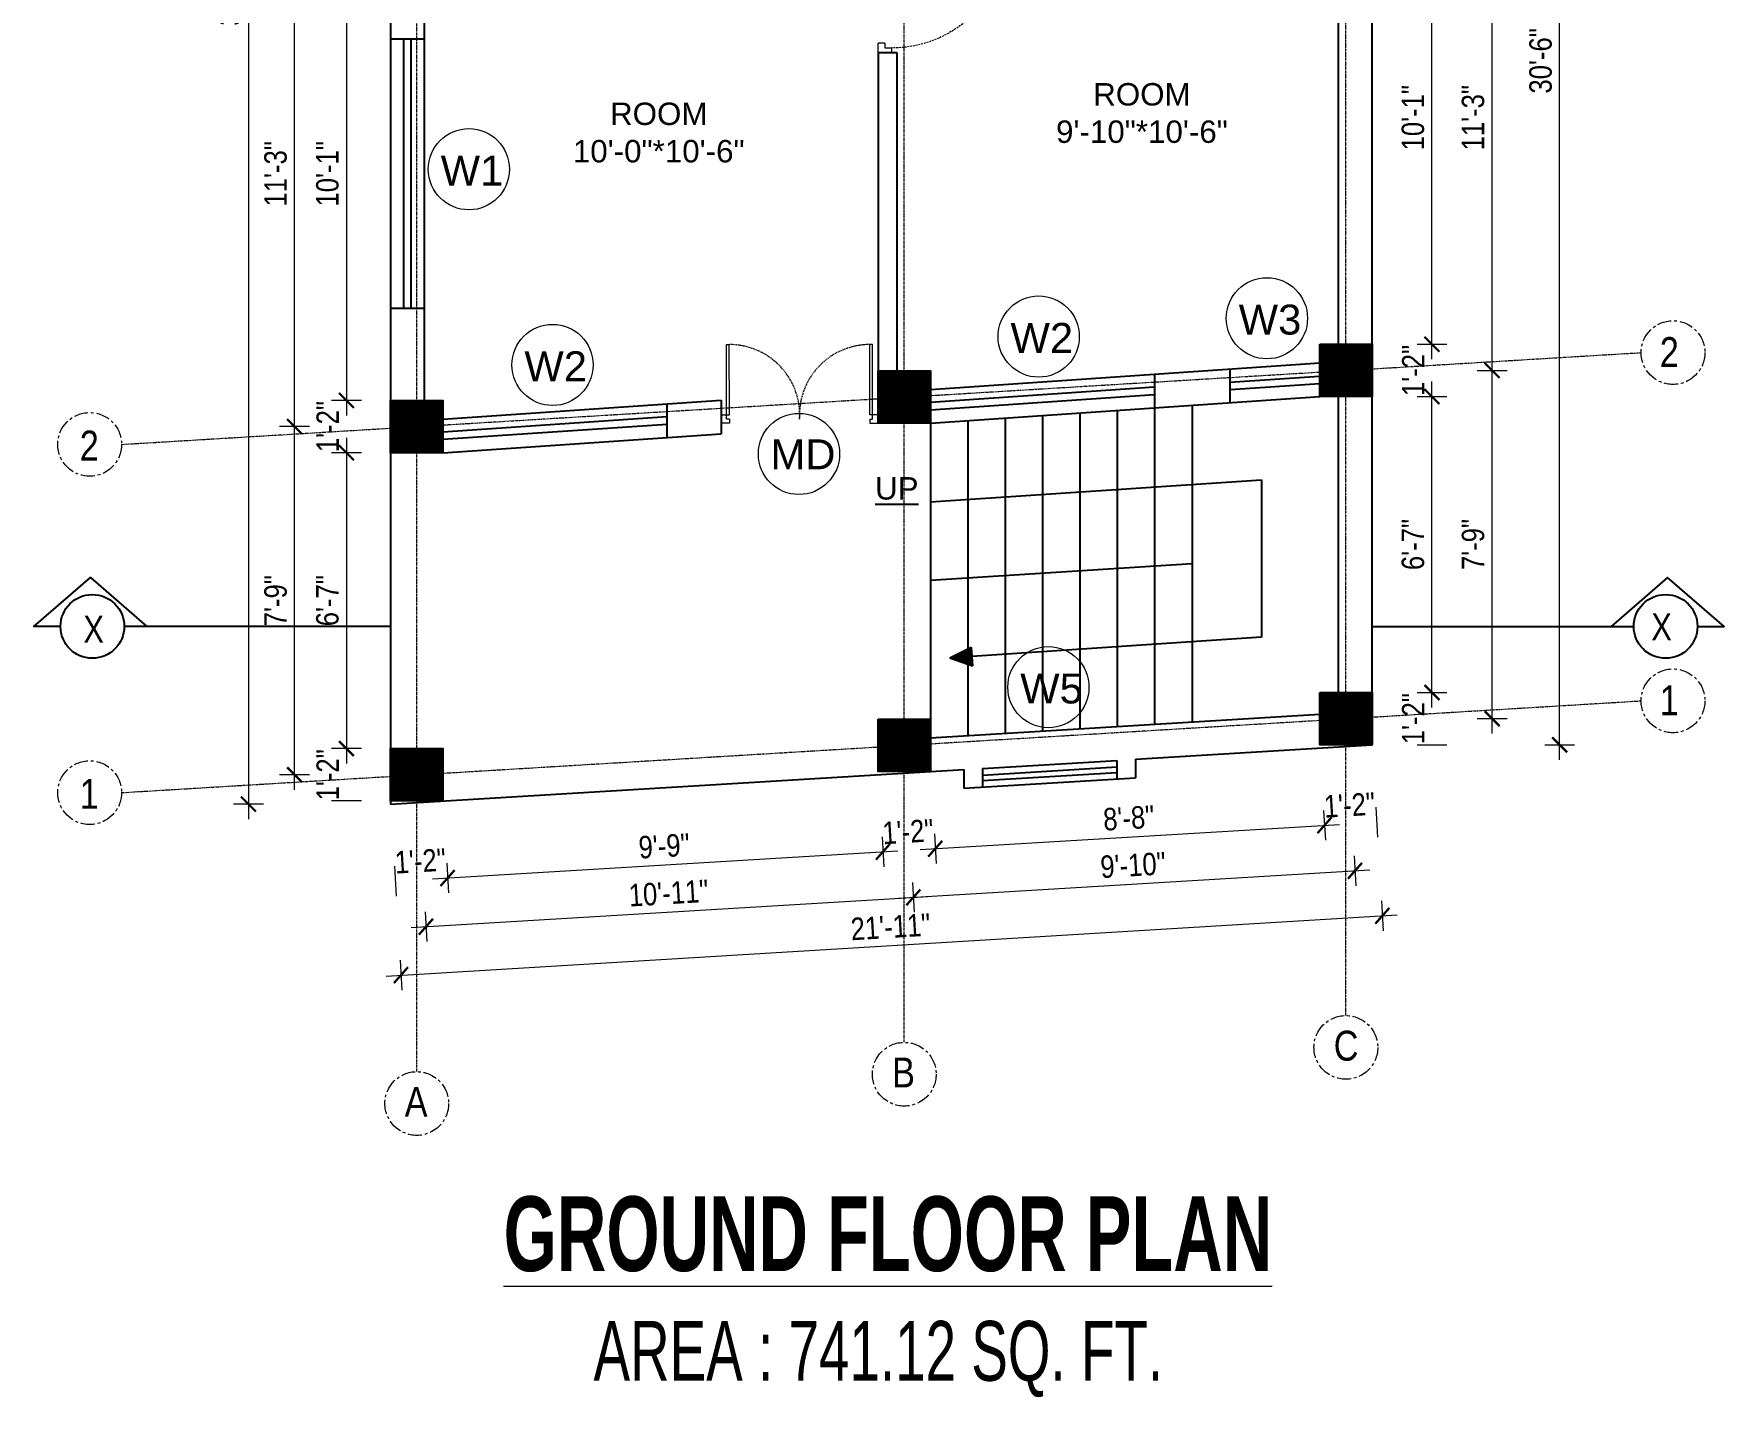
# Model space of a CAD drawing. Header units: inches. Extents: x -5058079 to -5054904, y -3262045 to -3259800.
# Drawn here: x -5057168.5 to -5056716.2, y -3260593 to -3260228.2 of the extents above; entities that cross this region are included whole.
import ezdxf

# ---------------------------------------------------------------- set-up
doc = ezdxf.new("R2010")
doc.units = ezdxf.units.IN
doc.header["$LTSCALE"] = 2
doc.header["$MEASUREMENT"] = 0
doc.header["$PDMODE"] = 34
doc.linetypes.add('CENTER', pattern=[2, 1.25, -0.25, 0.25, -0.25])
doc.linetypes.add('HIDDEN', pattern=[0.375, 0.25, -0.125])
doc.layers.get('0').update_dxf_attribs({"linetype": 'CONTINUOUS'})
doc.layers.get('DEFPOINTS').update_dxf_attribs({"color": 141, "linetype": 'CONTINUOUS'})
doc.layers.add('A-Hatch', color=7, linetype='CONTINUOUS')
for name, color, linetype, lineweight in [('Annotate-Lite.w', 177, 'CONTINUOUS', 9), ('Annotations-Bold.w', 177, 'CONTINUOUS', 13), ('DIM 1-100', 4, 'CONTINUOUS', 13), ('Door-Window.w', 4, 'CONTINUOUS', 15), ('TEXT', 181, 'CONTINUOUS', 25), ('Text-100.w', 254, 'CONTINUOUS', 9)]:
    doc.layers.add(name, color=color, linetype=linetype, lineweight=lineweight)
doc.styles.add('ARAIL', font='ARIALN.TTF')
doc.styles.add('Arial', font='arial.ttf', dxfattribs={"width": 0.8, "height": 12})
doc.styles.add('arial.', font='arial.ttf')
doc.styles.add('gaurav', font='arial.ttf')
doc.styles.get("Standard").update_dxf_attribs({"font": 'ARIALN.TTF'})
doc.dimstyles.new('1 by 96', dxfattribs={"dimtxt": 6, "dimasz": 4, "dimexe": 4, "dimexo": 4, "dimgap": 2, "dimtad": 1, "dimdec": 0, "dimzin": 0, "dimdsep": 46, "dimlunit": 4, "dimtxsty": 'Standard', "dimblk": 'ARCHTICK', "dimcen": 0, "dimdle": 4, "dimadec": 0, "dimazin": 0, "dimtfac": 1, "dimtdec": 0, "dimtix": 1, "dimtofl": 0, "dimtmove": 1, "dimatfit": 3, "dimldrblk": 'ARCHTICK', "dimfxl": 4, "dimfxlon": 1, "dimtolj": 1, "dimtzin": 0, "dimlwd": -1, "dimlwe": -1, "dimarcsym": 0})

# ---------------------------------------------------------------- blocks, each defined once
blk = doc.blocks.new('FDFDRE')
at = {"ltscale": 3}
for p, q in [((165701.11, -58637.82), (165701.1, -58641.5)), ((165704.78, -58637.83), (165701.11, -58637.82)), ((165704.78, -58639.66), (165703.55, -58639.66)), ((165703.55, -58639.66), (165703.55, -58641.5)), ((165704.78, -58639.66), (165704.78, -58637.83)), ((165766.98, -58637.83), (165770.65, -58637.82)), ((165766.98, -58639.66), (165766.98, -58637.83)), ((165766.98, -58639.66), (165768.2, -58639.66)), ((165768.2, -58639.66), (165768.2, -58641.5)), ((165770.65, -58637.82), (165770.65, -58641.5)), ((165701.1, -58641.5), (165703.55, -58641.5)), ((165703.55, -58641.5), (165703.53, -58672.63)), ((165703.55, -58641.5), (165704.78, -58641.5)), ((165704.78, -58641.5), (165704.76, -58672.65)), ((165766.98, -58641.5), (165767, -58672.65)), ((165768.2, -58641.5), (165766.98, -58641.5)), ((165770.65, -58641.5), (165768.2, -58641.5)), ((165768.2, -58641.5), (165768.22, -58672.63)), ((165703.53, -58672.63), (165704.76, -58672.65)), ((165768.22, -58672.63), (165767, -58672.65))]:
    blk.add_line(p, q, dxfattribs=at)
at = {"layer": 'Door-Window.w', "color": 9, "linetype": 'HIDDEN', "lineweight": 18}
for centre, start, end in [((165704.78, -58641.5), 269.96183, 3.38353), ((165766.98, -58641.5), 176.61647, 270.03817)]:
    blk.add_arc(centre, 31.16, start, end, dxfattribs=at)
blk = doc.blocks.new('3-0')
at = {"ltscale": 3}
for p, q in [((11063.05, 10097.68), (11065.97, 10099.9)), ((11063.05, 10097.68), (11064.53, 10095.73)), ((11065.25, 10097.81), (11066.71, 10098.92)), ((11065.99, 10096.84), (11065.25, 10097.81)), ((11065.97, 10099.9), (11066.71, 10098.92)), ((11065.99, 10096.84), (11064.53, 10095.73)), ((11085.5, 10074.13), (11110.32, 10092.96)), ((11111.05, 10091.97), (11110.32, 10092.96)), ((11086.24, 10073.15), (11111.05, 10091.97)), ((11084.04, 10073.02), (11082.57, 10071.91)), ((11082.57, 10071.91), (11084.79, 10068.98)), ((11084.04, 10073.02), (11084.78, 10072.04)), ((11084.78, 10072.04), (11086.24, 10073.15)), ((11084.79, 10068.98), (11087.72, 10071.2)), ((11086.24, 10073.15), (11085.5, 10074.13)), ((11087.72, 10071.2), (11086.24, 10073.15))]:
    blk.add_line(p, q, dxfattribs=at)
at = {"layer": 'Door-Window.w', "color": 9, "linetype": 'HIDDEN', "lineweight": 18}
blk.add_arc((11085.5, 10074.13), 31.16, 37.1906, 127.1465, dxfattribs=at)
blk = doc.blocks.new('_ArchTick')
at = {"color": 0, "linetype": 'ByBlock', "const_width": 0.15}
blk.add_lwpolyline([(-0.5, -0.5), (0.5, 0.5)], dxfattribs=at)
blk = doc.blocks.new('*D2307')
at = {"layer": 'DEFPOINTS', "color": 0, "ltscale": 0.5, "transparency": 16777216}
for p in [(-5057073.01, -3260205.04), (-5057084.84, -3260326.29), (-5057073.01, -3260326.29)]:
    blk.add_point(p, dxfattribs=at)
at = {"layer": 'DIM 1-100', "color": 0, "ltscale": 0.5, "transparency": 16777216}
for p, q in [((-5057084.84, -3260201.04), (-5057084.84, -3260330.29)), ((-5057080.84, -3260205.04), (-5057088.84, -3260205.04)), ((-5057080.84, -3260326.29), (-5057088.84, -3260326.29))]:
    blk.add_line(p, q, dxfattribs=at)
at = {"layer": 'DIM 1-100', "color": 0, "ltscale": 0.5, "transparency": 16777216, "xscale": 4, "yscale": 4, "zscale": 4}
for p, rotation in [((-5057084.84, -3260205.04), 90), ((-5057084.84, -3260326.29), 270)]:
    blk.add_blockref('_ArchTick', p, dxfattribs=dict(at, rotation=rotation))
at = {"layer": 'DIM 1-100', "color": 0, "ltscale": 0.5, "transparency": 16777216, "insert": (-5057089.9, -3260265.66), "char_height": 6, "attachment_point": 5, "rotation": 90}
blk.add_mtext('\\A1;10\'-1"', dxfattribs=at)
blk = doc.blocks.new('*D2308')
at = {"layer": 'DEFPOINTS', "color": 0, "ltscale": 0.5, "transparency": 16777216}
for p in [(-5057073.01, -3260326.29), (-5057084.84, -3260340.29), (-5057073.01, -3260340.29)]:
    blk.add_point(p, dxfattribs=at)
at = {"layer": 'DIM 1-100', "color": 0, "ltscale": 0.5, "transparency": 16777216}
for p, q in [((-5057080.84, -3260326.29), (-5057088.84, -3260326.29)), ((-5057080.84, -3260340.29), (-5057088.84, -3260340.29))]:
    blk.add_line(p, q, dxfattribs=at)
at = {"layer": 'DIM 1-100', "color": 0, "ltscale": 0.5, "transparency": 16777216, "insert": (-5057089.85, -3260333.29), "char_height": 6, "attachment_point": 5, "rotation": 90}
blk.add_mtext('\\A1;1\'-2"', dxfattribs=at)
blk = doc.blocks.new('*D2309')
at = {"layer": 'DEFPOINTS', "color": 0, "ltscale": 0.5, "transparency": 16777216}
for p in [(-5057073.01, -3260340.29), (-5057084.84, -3260419.46), (-5057073.01, -3260419.46)]:
    blk.add_point(p, dxfattribs=at)
at = {"layer": 'DIM 1-100', "color": 0, "ltscale": 0.5, "transparency": 16777216}
for p, q in [((-5057084.84, -3260336.29), (-5057084.84, -3260423.46)), ((-5057080.84, -3260340.29), (-5057088.84, -3260340.29)), ((-5057080.84, -3260419.46), (-5057088.84, -3260419.46))]:
    blk.add_line(p, q, dxfattribs=at)
at = {"layer": 'DIM 1-100', "color": 0, "ltscale": 0.5, "transparency": 16777216, "xscale": 4, "yscale": 4, "zscale": 4}
for p, rotation in [((-5057084.84, -3260340.29), 90), ((-5057084.84, -3260419.46), 270)]:
    blk.add_blockref('_ArchTick', p, dxfattribs=dict(at, rotation=rotation))
at = {"layer": 'DIM 1-100', "color": 0, "ltscale": 0.5, "transparency": 16777216, "insert": (-5057089.9, -3260379.87), "char_height": 6, "attachment_point": 5, "rotation": 90}
blk.add_mtext('\\A1;6\'-7"', dxfattribs=at)
blk = doc.blocks.new('*D2290')
at = {"layer": 'DEFPOINTS', "color": 0, "ltscale": 0.5, "transparency": 16777216}
for p in [(-5057073.01, -3260419.46), (-5057084.84, -3260433.46), (-5057073.01, -3260433.46)]:
    blk.add_point(p, dxfattribs=at)
at = {"layer": 'DIM 1-100', "color": 0, "ltscale": 0.5, "transparency": 16777216}
for p, q in [((-5057080.84, -3260419.46), (-5057088.84, -3260419.46)), ((-5057080.84, -3260433.46), (-5057088.84, -3260433.46))]:
    blk.add_line(p, q, dxfattribs=at)
at = {"layer": 'DIM 1-100', "color": 0, "ltscale": 0.5, "transparency": 16777216, "insert": (-5057089.85, -3260426.46), "char_height": 6, "attachment_point": 5, "rotation": 90}
blk.add_mtext('\\A1;1\'-2"', dxfattribs=at)
blk = doc.blocks.new('*D2291')
at = {"layer": 'DEFPOINTS', "color": 0, "ltscale": 0.5, "transparency": 16777216}
for p in [(-5057098.71, -3260333.29), (-5057066.01, -3260333.29), (-5057066.01, -3260426.46)]:
    blk.add_point(p, dxfattribs=at)
at = {"layer": 'DIM 1-100', "color": 0, "ltscale": 0.5, "transparency": 16777216}
for p, q in [((-5057098.71, -3260430.46), (-5057098.71, -3260329.29)), ((-5057094.71, -3260333.29), (-5057102.71, -3260333.29)), ((-5057094.71, -3260426.46), (-5057102.71, -3260426.46))]:
    blk.add_line(p, q, dxfattribs=at)
at = {"layer": 'DIM 1-100', "color": 0, "ltscale": 0.5, "transparency": 16777216, "xscale": 4, "yscale": 4, "zscale": 4}
for p, rotation in [((-5057098.71, -3260333.29), 90), ((-5057098.71, -3260426.46), 270)]:
    blk.add_blockref('_ArchTick', p, dxfattribs=dict(at, rotation=rotation))
at = {"layer": 'DIM 1-100', "color": 0, "ltscale": 0.5, "transparency": 16777216, "insert": (-5057103.77, -3260379.87), "char_height": 6, "attachment_point": 5, "rotation": 90}
blk.add_mtext('\\A1;7\'-9"', dxfattribs=at)
blk = doc.blocks.new('*D2292')
at = {"layer": 'DEFPOINTS', "color": 0, "ltscale": 0.5, "transparency": 16777216}
for p in [(-5057098.71, -3260198.04), (-5057066.01, -3260198.04), (-5057066.01, -3260333.29)]:
    blk.add_point(p, dxfattribs=at)
at = {"layer": 'DIM 1-100', "color": 0, "ltscale": 0.5, "transparency": 16777216}
for p, q in [((-5057098.71, -3260337.29), (-5057098.71, -3260194.04)), ((-5057094.71, -3260198.04), (-5057102.71, -3260198.04)), ((-5057094.71, -3260333.29), (-5057102.71, -3260333.29))]:
    blk.add_line(p, q, dxfattribs=at)
at = {"layer": 'DIM 1-100', "color": 0, "ltscale": 0.5, "transparency": 16777216, "xscale": 4, "yscale": 4, "zscale": 4}
for p, rotation in [((-5057098.71, -3260198.04), 90), ((-5057098.71, -3260333.29), 270)]:
    blk.add_blockref('_ArchTick', p, dxfattribs=dict(at, rotation=rotation))
at = {"layer": 'DIM 1-100', "color": 0, "ltscale": 0.5, "transparency": 16777216, "insert": (-5057103.77, -3260265.66), "char_height": 6, "attachment_point": 5, "rotation": 90}
blk.add_mtext('\\A1;11\'-3"', dxfattribs=at)
blk = doc.blocks.new('*D2294')
at = {"layer": 'DEFPOINTS', "color": 0, "ltscale": 0.5, "transparency": 16777216}
for p in [(-5057073.01, -3260000.25), (-5057111.05, -3260434.3), (-5057073.01, -3260434.3)]:
    blk.add_point(p, dxfattribs=at)
at = {"layer": 'DIM 1-100', "color": 0, "ltscale": 0.5, "transparency": 16777216}
for p, q in [((-5057111.05, -3259996.25), (-5057111.05, -3260438.3)), ((-5057107.05, -3260000.25), (-5057115.05, -3260000.25)), ((-5057107.05, -3260434.3), (-5057115.05, -3260434.3))]:
    blk.add_line(p, q, dxfattribs=at)
at = {"layer": 'DIM 1-100', "color": 0, "ltscale": 0.5, "transparency": 16777216, "xscale": 4, "yscale": 4, "zscale": 4}
for p, rotation in [((-5057111.05, -3260000.25), 90), ((-5057111.05, -3260434.3), 270)]:
    blk.add_blockref('_ArchTick', p, dxfattribs=dict(at, rotation=rotation))
at = {"layer": 'DIM 1-100', "color": 0, "ltscale": 0.5, "transparency": 16777216, "insert": (-5057116.11, -3260217.27), "char_height": 6, "attachment_point": 5, "rotation": 90}
blk.add_mtext('\\A1;36\'-2"', dxfattribs=at)
blk = doc.blocks.new('*D2295')
at = {"layer": 'DEFPOINTS', "color": 0, "ltscale": 0.5, "transparency": 16777216}
for p in [(-5057073.01, -3260434.3), (-5057059.01, -3260433.46), (-5057057.77, -3260454.09)]:
    blk.add_point(p, dxfattribs=at)
at = {"layer": 'DIM 1-100', "color": 0, "ltscale": 0.5, "transparency": 16777216}
for p, q in [((-5057072.01, -3260450.94), (-5057071.53, -3260458.92)), ((-5057058.01, -3260450.1), (-5057057.53, -3260458.08))]:
    blk.add_line(p, q, dxfattribs=at)
at = {"layer": 'DIM 1-100', "color": 0, "ltscale": 0.5, "transparency": 16777216, "insert": (-5057065.07, -3260449.51), "char_height": 6, "attachment_point": 5, "rotation": 3.4431}
blk.add_mtext('\\A1;1\'-2"', dxfattribs=at)
blk = doc.blocks.new('*D2296')
at = {"layer": 'DEFPOINTS', "color": 0, "ltscale": 0.5, "transparency": 16777216}
for p in [(-5056942.58, -3260425.61), (-5057059.01, -3260433.46), (-5056941.29, -3260447.08)]:
    blk.add_point(p, dxfattribs=at)
at = {"layer": 'DIM 1-100', "color": 0, "ltscale": 0.5, "transparency": 16777216}
for p, q in [((-5056941.53, -3260443.09), (-5056941.05, -3260451.07)), ((-5057061.76, -3260454.33), (-5056937.3, -3260446.84)), ((-5057058.01, -3260450.1), (-5057057.53, -3260458.08))]:
    blk.add_line(p, q, dxfattribs=at)
at = {"layer": 'DIM 1-100', "color": 0, "ltscale": 0.5, "transparency": 16777216, "xscale": 4, "yscale": 4, "zscale": 4}
for p, rotation in [((-5056941.29, -3260447.08), 3.443148901718366), ((-5057057.77, -3260454.09), 183.4431489017184)]:
    blk.add_blockref('_ArchTick', p, dxfattribs=dict(at, rotation=rotation))
at = {"layer": 'DIM 1-100', "color": 0, "ltscale": 0.5, "transparency": 16777216, "insert": (-5056999.83, -3260445.53), "char_height": 6, "attachment_point": 5, "rotation": 3.4431}
blk.add_mtext('\\A1;9\'-9"', dxfattribs=at)
blk = doc.blocks.new('*D2297')
at = {"layer": 'DEFPOINTS', "color": 0, "ltscale": 0.5, "transparency": 16777216}
for p in [(-5056942.58, -3260425.61), (-5056928.53, -3260425.61), (-5056927.28, -3260446.24)]:
    blk.add_point(p, dxfattribs=at)
at = {"layer": 'DIM 1-100', "color": 0, "ltscale": 0.5, "transparency": 16777216}
for p, q in [((-5056941.53, -3260443.09), (-5056941.05, -3260451.07)), ((-5056927.52, -3260442.25), (-5056927.04, -3260450.23))]:
    blk.add_line(p, q, dxfattribs=at)
at = {"layer": 'DIM 1-100', "color": 0, "ltscale": 0.5, "transparency": 16777216, "insert": (-5056934.59, -3260441.66), "char_height": 6, "attachment_point": 5, "rotation": 3.4431}
blk.add_mtext('\\A1;1\'-2"', dxfattribs=at)
blk = doc.blocks.new('*D2298')
at = {"layer": 'DEFPOINTS', "color": 0, "ltscale": 0.5, "transparency": 16777216}
for p in [(-5056824.42, -3260418.44), (-5056928.53, -3260425.61), (-5056823.13, -3260439.97)]:
    blk.add_point(p, dxfattribs=at)
at = {"layer": 'DIM 1-100', "color": 0, "ltscale": 0.5, "transparency": 16777216}
for p, q in [((-5056823.37, -3260435.98), (-5056822.89, -3260443.96)), ((-5056931.28, -3260446.48), (-5056819.13, -3260439.73)), ((-5056927.52, -3260442.25), (-5056927.04, -3260450.23))]:
    blk.add_line(p, q, dxfattribs=at)
at = {"layer": 'DIM 1-100', "color": 0, "ltscale": 0.5, "transparency": 16777216, "xscale": 4, "yscale": 4, "zscale": 4}
for p, rotation in [((-5056823.13, -3260439.97), 3.443148901718366), ((-5056927.28, -3260446.24), 183.4431489017184)]:
    blk.add_blockref('_ArchTick', p, dxfattribs=dict(at, rotation=rotation))
at = {"layer": 'DIM 1-100', "color": 0, "ltscale": 0.5, "transparency": 16777216, "insert": (-5056875.51, -3260438.05), "char_height": 6, "attachment_point": 5, "rotation": 3.4431}
blk.add_mtext('\\A1;8\'-8"', dxfattribs=at)
blk = doc.blocks.new('*D2282')
at = {"layer": 'DEFPOINTS', "color": 0, "ltscale": 0.5, "transparency": 16777216}
for p in [(-5056824.42, -3260418.44), (-5056810.42, -3260418.44), (-5056809.18, -3260439.13)]:
    blk.add_point(p, dxfattribs=at)
at = {"layer": 'DIM 1-100', "color": 0, "ltscale": 0.5, "transparency": 16777216}
for p, q in [((-5056823.37, -3260435.98), (-5056822.89, -3260443.96)), ((-5056809.42, -3260435.14), (-5056808.94, -3260443.12))]:
    blk.add_line(p, q, dxfattribs=at)
at = {"layer": 'DIM 1-100', "color": 0, "ltscale": 0.5, "transparency": 16777216, "insert": (-5056816.45, -3260434.55), "char_height": 6, "attachment_point": 5, "rotation": 3.4431}
blk.add_mtext('\\A1;1\'-2"', dxfattribs=at)
blk = doc.blocks.new('*D2283')
at = {"layer": 'DEFPOINTS', "color": 0, "ltscale": 0.5, "transparency": 16777216}
for p in [(-5056935.58, -3260418.61), (-5057066.01, -3260426.46), (-5056933.14, -3260459.26)]:
    blk.add_point(p, dxfattribs=at)
at = {"layer": 'DIM 1-100', "color": 0, "ltscale": 0.5, "transparency": 16777216}
for p, q in [((-5056933.38, -3260455.27), (-5056932.9, -3260463.25)), ((-5057067.55, -3260467.35), (-5056929.14, -3260459.02)), ((-5057063.8, -3260463.12), (-5057063.32, -3260471.1))]:
    blk.add_line(p, q, dxfattribs=at)
at = {"layer": 'DIM 1-100', "color": 0, "ltscale": 0.5, "transparency": 16777216, "xscale": 4, "yscale": 4, "zscale": 4}
for p, rotation in [((-5056933.14, -3260459.26), 3.443148900418714), ((-5057063.56, -3260467.11), 183.4431489004187)]:
    blk.add_blockref('_ArchTick', p, dxfattribs=dict(at, rotation=rotation))
at = {"layer": 'DIM 1-100', "color": 0, "ltscale": 0.5, "transparency": 16777216, "insert": (-5056998.65, -3260458.13), "char_height": 6, "attachment_point": 5, "rotation": 3.4431}
blk.add_mtext('\\A1;10\'-11"', dxfattribs=at)
blk = doc.blocks.new('*D2284')
at = {"layer": 'DEFPOINTS', "color": 0, "ltscale": 0.5, "transparency": 16777216}
for p in [(-5056817.42, -3260411.44), (-5056935.58, -3260418.61), (-5056814.97, -3260452.15)]:
    blk.add_point(p, dxfattribs=at)
at = {"layer": 'DIM 1-100', "color": 0, "ltscale": 0.5, "transparency": 16777216}
for p, q in [((-5056937.13, -3260459.5), (-5056810.98, -3260451.91)), ((-5056815.21, -3260448.16), (-5056814.73, -3260456.14)), ((-5056933.38, -3260455.27), (-5056932.9, -3260463.25))]:
    blk.add_line(p, q, dxfattribs=at)
at = {"layer": 'DIM 1-100', "color": 0, "ltscale": 0.5, "transparency": 16777216, "xscale": 4, "yscale": 4, "zscale": 4}
for p, rotation in [((-5056814.97, -3260452.15), 3.443148900414847), ((-5056933.14, -3260459.26), 183.4431489004149)]:
    blk.add_blockref('_ArchTick', p, dxfattribs=dict(at, rotation=rotation))
at = {"layer": 'DIM 1-100', "color": 0, "ltscale": 0.5, "transparency": 16777216, "insert": (-5056874.36, -3260450.65), "char_height": 6, "attachment_point": 5, "rotation": 3.4431}
blk.add_mtext('\\A1;9\'-10"', dxfattribs=at)
blk = doc.blocks.new('*D2285')
at = {"layer": 'DEFPOINTS', "color": 0, "ltscale": 0.5, "transparency": 16777216}
for p in [(-5056810.42, -3260418.44), (-5057073.01, -3260434.3), (-5056807.66, -3260464.2)]:
    blk.add_point(p, dxfattribs=at)
at = {"layer": 'DIM 1-100', "color": 0, "ltscale": 0.5, "transparency": 16777216}
for p, q in [((-5056807.9, -3260460.2), (-5056807.42, -3260468.19)), ((-5057074.24, -3260480.3), (-5056803.66, -3260463.95)), ((-5057070.48, -3260476.07), (-5057070, -3260484.05))]:
    blk.add_line(p, q, dxfattribs=at)
at = {"layer": 'DIM 1-100', "color": 0, "ltscale": 0.5, "transparency": 16777216, "xscale": 4, "yscale": 4, "zscale": 4}
for p, rotation in [((-5056807.66, -3260464.2), 3.457134467224378), ((-5057070.24, -3260480.06), 183.4571344672244)]:
    blk.add_blockref('_ArchTick', p, dxfattribs=dict(at, rotation=rotation))
at = {"layer": 'DIM 1-100', "color": 0, "ltscale": 0.5, "transparency": 16777216, "insert": (-5056939.25, -3260467.12), "char_height": 6, "attachment_point": 5, "rotation": 3.4571}
blk.add_mtext('\\A1;21\'-11"', dxfattribs=at)
blk = doc.blocks.new('*D2286')
at = {"layer": 'DEFPOINTS', "color": 0, "ltscale": 0.5, "transparency": 16777216}
for p in [(-5056810.42, -3260404.44), (-5056794.38, -3260404.44), (-5056810.42, -3260418.44)]:
    blk.add_point(p, dxfattribs=at)
at = {"layer": 'DIM 1-100', "color": 0, "ltscale": 0.5, "transparency": 16777216}
for p, q in [((-5056798.38, -3260404.44), (-5056790.38, -3260404.44)), ((-5056798.38, -3260418.44), (-5056790.38, -3260418.44))]:
    blk.add_line(p, q, dxfattribs=at)
at = {"layer": 'DIM 1-100', "color": 0, "ltscale": 0.5, "transparency": 16777216, "insert": (-5056799.39, -3260411.44), "char_height": 6, "attachment_point": 5, "rotation": 90}
blk.add_mtext('\\A1;1\'-2"', dxfattribs=at)
blk = doc.blocks.new('*D2287')
at = {"layer": 'DEFPOINTS', "color": 0, "ltscale": 0.5, "transparency": 16777216}
for p in [(-5056810.42, -3260325.27), (-5056794.38, -3260325.27), (-5056810.42, -3260404.44)]:
    blk.add_point(p, dxfattribs=at)
at = {"layer": 'DIM 1-100', "color": 0, "ltscale": 0.5, "transparency": 16777216}
for p, q in [((-5056798.38, -3260325.27), (-5056790.38, -3260325.27)), ((-5056794.38, -3260408.44), (-5056794.38, -3260321.27)), ((-5056798.38, -3260404.44), (-5056790.38, -3260404.44))]:
    blk.add_line(p, q, dxfattribs=at)
at = {"layer": 'DIM 1-100', "color": 0, "ltscale": 0.5, "transparency": 16777216, "xscale": 4, "yscale": 4, "zscale": 4}
for p, rotation in [((-5056794.38, -3260325.27), 90), ((-5056794.38, -3260404.44), 270)]:
    blk.add_blockref('_ArchTick', p, dxfattribs=dict(at, rotation=rotation))
at = {"layer": 'DIM 1-100', "color": 0, "ltscale": 0.5, "transparency": 16777216, "insert": (-5056799.44, -3260364.85), "char_height": 6, "attachment_point": 5, "rotation": 90}
blk.add_mtext('\\A1;6\'-7"', dxfattribs=at)
blk = doc.blocks.new('*D2288')
at = {"layer": 'DEFPOINTS', "color": 0, "ltscale": 0.5, "transparency": 16777216}
for p in [(-5056810.42, -3260311.27), (-5056794.38, -3260311.27), (-5056810.42, -3260325.27)]:
    blk.add_point(p, dxfattribs=at)
at = {"layer": 'DIM 1-100', "color": 0, "ltscale": 0.5, "transparency": 16777216}
for p, q in [((-5056798.38, -3260311.27), (-5056790.38, -3260311.27)), ((-5056798.38, -3260325.27), (-5056790.38, -3260325.27))]:
    blk.add_line(p, q, dxfattribs=at)
at = {"layer": 'DIM 1-100', "color": 0, "ltscale": 0.5, "transparency": 16777216, "insert": (-5056799.39, -3260318.27), "char_height": 6, "attachment_point": 5, "rotation": 90}
blk.add_mtext('\\A1;1\'-2"', dxfattribs=at)
blk = doc.blocks.new('*D2289')
at = {"layer": 'DEFPOINTS', "color": 0, "ltscale": 0.5, "transparency": 16777216}
for p in [(-5056810.44, -3260190.02), (-5056794.38, -3260190.02), (-5056810.42, -3260311.27)]:
    blk.add_point(p, dxfattribs=at)
at = {"layer": 'DIM 1-100', "color": 0, "ltscale": 0.5, "transparency": 16777216}
for p, q in [((-5056798.38, -3260190.02), (-5056790.38, -3260190.02)), ((-5056794.38, -3260315.27), (-5056794.38, -3260186.02)), ((-5056798.38, -3260311.27), (-5056790.38, -3260311.27))]:
    blk.add_line(p, q, dxfattribs=at)
at = {"layer": 'DIM 1-100', "color": 0, "ltscale": 0.5, "transparency": 16777216, "xscale": 4, "yscale": 4, "zscale": 4}
for p, rotation in [((-5056794.38, -3260190.02), 90), ((-5056794.38, -3260311.27), 270)]:
    blk.add_blockref('_ArchTick', p, dxfattribs=dict(at, rotation=rotation))
at = {"layer": 'DIM 1-100', "color": 0, "ltscale": 0.5, "transparency": 16777216, "insert": (-5056799.44, -3260250.65), "char_height": 6, "attachment_point": 5, "rotation": 90}
blk.add_mtext('\\A1;10\'-1"', dxfattribs=at)
blk = doc.blocks.new('*D2227')
at = {"layer": 'DEFPOINTS', "color": 0, "ltscale": 0.5, "transparency": 16777216}
for p in [(-5056817.42, -3260318.27), (-5056778.29, -3260318.27), (-5056817.42, -3260411.44)]:
    blk.add_point(p, dxfattribs=at)
at = {"layer": 'DIM 1-100', "color": 0, "ltscale": 0.5, "transparency": 16777216}
for p, q in [((-5056778.29, -3260415.44), (-5056778.29, -3260314.27)), ((-5056782.29, -3260318.27), (-5056774.29, -3260318.27)), ((-5056782.29, -3260411.44), (-5056774.29, -3260411.44))]:
    blk.add_line(p, q, dxfattribs=at)
at = {"layer": 'DIM 1-100', "color": 0, "ltscale": 0.5, "transparency": 16777216, "xscale": 4, "yscale": 4, "zscale": 4}
for p, rotation in [((-5056778.29, -3260318.27), 90), ((-5056778.29, -3260411.44), 270)]:
    blk.add_blockref('_ArchTick', p, dxfattribs=dict(at, rotation=rotation))
at = {"layer": 'DIM 1-100', "color": 0, "ltscale": 0.5, "transparency": 16777216, "insert": (-5056783.36, -3260364.85), "char_height": 6, "attachment_point": 5, "rotation": 90}
blk.add_mtext('\\A1;7\'-9"', dxfattribs=at)
blk = doc.blocks.new('*D2228')
at = {"layer": 'DEFPOINTS', "color": 0, "ltscale": 0.5, "transparency": 16777216}
for p in [(-5056817.44, -3260183.02), (-5056778.29, -3260183.02), (-5056817.42, -3260318.27)]:
    blk.add_point(p, dxfattribs=at)
at = {"layer": 'DIM 1-100', "color": 0, "ltscale": 0.5, "transparency": 16777216}
for p, q in [((-5056778.29, -3260322.27), (-5056778.29, -3260179.02)), ((-5056782.29, -3260183.02), (-5056774.29, -3260183.02)), ((-5056782.29, -3260318.27), (-5056774.29, -3260318.27))]:
    blk.add_line(p, q, dxfattribs=at)
at = {"layer": 'DIM 1-100', "color": 0, "ltscale": 0.5, "transparency": 16777216, "xscale": 4, "yscale": 4, "zscale": 4}
for p, rotation in [((-5056778.29, -3260183.02), 90), ((-5056778.29, -3260318.27), 270)]:
    blk.add_blockref('_ArchTick', p, dxfattribs=dict(at, rotation=rotation))
at = {"layer": 'DIM 1-100', "color": 0, "ltscale": 0.5, "transparency": 16777216, "insert": (-5056783.36, -3260250.65), "char_height": 6, "attachment_point": 5, "rotation": 90}
blk.add_mtext('\\A1;11\'-3"', dxfattribs=at)
blk = doc.blocks.new('*D2231')
at = {"layer": 'DEFPOINTS', "color": 0, "ltscale": 0.5, "transparency": 16777216}
for p in [(-5056810.42, -3260052.44), (-5056760.22, -3260052.44), (-5056810.42, -3260418.44)]:
    blk.add_point(p, dxfattribs=at)
at = {"layer": 'DIM 1-100', "color": 0, "ltscale": 0.5, "transparency": 16777216}
for p, q in [((-5056760.22, -3260422.44), (-5056760.22, -3260048.44)), ((-5056764.22, -3260052.44), (-5056756.22, -3260052.44)), ((-5056764.22, -3260418.44), (-5056756.22, -3260418.44))]:
    blk.add_line(p, q, dxfattribs=at)
at = {"layer": 'DIM 1-100', "color": 0, "ltscale": 0.5, "transparency": 16777216, "xscale": 4, "yscale": 4, "zscale": 4}
for p, rotation in [((-5056760.22, -3260052.44), 90), ((-5056760.22, -3260418.44), 270)]:
    blk.add_blockref('_ArchTick', p, dxfattribs=dict(at, rotation=rotation))
at = {"layer": 'DIM 1-100', "color": 0, "ltscale": 0.5, "transparency": 16777216, "insert": (-5056765.29, -3260235.44), "char_height": 6, "attachment_point": 5, "rotation": 90}
blk.add_mtext('\\A1;30\'-6"', dxfattribs=at)

msp = doc.modelspace()

# ---------------------------------------------------------------- hatches: boundary and pattern name
at = {"layer": 'A-Hatch', "ltscale": 0.5}
h = msp.add_hatch(dxfattribs=at)
h.set_pattern_fill('ANSI31', color=256)
h.set_pattern_definition([(45, (34479.29168, -1925.57142), (-0.0883883476483, 0.0883883476483), [])])
h.paths.add_polyline_path([(-5056810.42, -3260311.27), (-5056824.42, -3260311.27), (-5056824.42, -3260325.27), (-5056810.42, -3260325.27)])
h = msp.add_hatch(dxfattribs=at)
h.set_pattern_fill('ANSI31', color=256)
h.set_pattern_definition([(45, (34361.13034, -1932.69594), (-0.0883883476483, 0.0883883476483), [])])
h.paths.add_polyline_path([(-5056928.58, -3260318.39), (-5056942.58, -3260318.39), (-5056942.58, -3260332.39), (-5056928.58, -3260332.39)])
h = msp.add_hatch(dxfattribs=at)
h.set_pattern_fill('ANSI31', color=256)
h.set_pattern_definition([(45, (34230.70621, -1940.58889), (-0.0883883476483, 0.0883883476483), [])])
h.paths.add_polyline_path([(-5057059.01, -3260326.29), (-5057073.01, -3260326.29), (-5057073.01, -3260340.29), (-5057059.01, -3260340.29)])
h = msp.add_hatch(dxfattribs=at)
h.set_pattern_fill('ANSI31', color=256, angle=3.8047)
h.set_pattern_definition([(48.8046545382, (-193113.86188, 329031.72256), (-0.0940585520474, 0.0823285417504), [])])
h.paths.add_polyline_path([(-5056917.67, -3260392.3), (-5056923.41, -3260395.19), (-5056917.33, -3260397.3)])
h = msp.add_hatch(dxfattribs=at)
h.set_pattern_fill('ANSI31', color=256)
h.set_pattern_definition([(45, (34479.29168, -2018.74097), (-0.0883883476483, 0.0883883476483), [])])
h.paths.add_polyline_path([(-5056810.42, -3260404.44), (-5056824.42, -3260404.44), (-5056824.42, -3260418.44), (-5056810.42, -3260418.44)])
h = msp.add_hatch(dxfattribs=at)
h.set_pattern_fill('ANSI31', color=256)
h.set_pattern_definition([(45, (34361.13034, -2025.91125), (-0.0883883476483, 0.0883883476483), [])])
h.paths.add_polyline_path([(-5056928.58, -3260411.61), (-5056942.58, -3260411.61), (-5056942.58, -3260425.61), (-5056928.58, -3260425.61)])
h = msp.add_hatch(dxfattribs=at)
h.set_pattern_fill('ANSI31', color=256)
h.set_pattern_definition([(45, (34230.70621, -2033.75844), (-0.0883883476483, 0.0883883476483), [])])
h.paths.add_polyline_path([(-5057059.01, -3260419.46), (-5057073.01, -3260419.46), (-5057073.01, -3260433.46), (-5057059.01, -3260433.46)])

# ---------------------------------------------------------------- linework, layer by layer
at = {"ltscale": 0.5}
for p, q in [((-5057073.01, -3260000.25), (-5057073.01, -3260434.3)), ((-5056810.42, -3260418.44), (-5056810.42, -3260052.44)), ((-5056819.42, -3260311.27), (-5056819.42, -3260190.02)), ((-5057064.01, -3260205.04), (-5057064.01, -3260326.29)), ((-5057064.01, -3260229.66), (-5057073.01, -3260229.66)), ((-5057069.51, -3260301.66), (-5057069.51, -3260229.66)), ((-5057067.51, -3260301.66), (-5057067.51, -3260229.66)), ((-5056942.58, -3260233.16), (-5056942.58, -3260318.41)), ((-5056942.58, -3260233.16), (-5056937.58, -3260233.16)), ((-5056937.58, -3260233.16), (-5056937.58, -3260318.41)), ((-5057064.01, -3260301.66), (-5057073.01, -3260301.66)), ((-5056928.58, -3260323.39), (-5056824.42, -3260316.25)), ((-5056824.42, -3260316.25), (-5056824.42, -3260325.27)), ((-5056868.58, -3260319.27), (-5056868.58, -3260328.29)), ((-5056848.49, -3260321.4), (-5056824.49, -3260319.76)), ((-5056848.42, -3260317.89), (-5056848.42, -3260326.91)), ((-5056868.58, -3260322.78), (-5056928.58, -3260326.89)), ((-5056928.58, -3260323.39), (-5056928.58, -3260332.41)), ((-5056868.58, -3260324.79), (-5056928.58, -3260328.9)), ((-5056928.58, -3260332.41), (-5056824.42, -3260325.27)), ((-5056848.35, -3260323.4), (-5056824.35, -3260321.76)), ((-5056819.42, -3260404.44), (-5056819.42, -3260325.27)), ((-5057059.01, -3260331.27), (-5056984.58, -3260326.23)), ((-5056999.01, -3260336.23), (-5056999.01, -3260327.2)), ((-5056984.58, -3260326.23), (-5056984.58, -3260335.25)), ((-5056888.58, -3260329.67), (-5056888.58, -3260371.9)), ((-5056878.58, -3260328.98), (-5056878.58, -3260371.26)), ((-5056868.58, -3260328.29), (-5056868.58, -3260370.62)), ((-5056858.58, -3260327.61), (-5056858.58, -3260369.97)), ((-5056999.01, -3260330.71), (-5057059.01, -3260334.77)), ((-5057059.01, -3260340.29), (-5057059.01, -3260331.27)), ((-5056999.01, -3260332.72), (-5057059.01, -3260336.78)), ((-5056928.58, -3260332.41), (-5056928.58, -3260416.56)), ((-5056918.58, -3260331.72), (-5056918.58, -3260373.84)), ((-5056908.58, -3260331.04), (-5056908.58, -3260373.19)), ((-5056898.58, -3260330.35), (-5056898.58, -3260372.55)), ((-5057059.01, -3260340.29), (-5056984.58, -3260335.25)), ((-5056928.56, -3260353.44), (-5056840, -3260347.55)), ((-5056840, -3260347.55), (-5056840, -3260389.65)), ((-5056858.58, -3260369.97), (-5056928.58, -3260374.48)), ((-5056868.58, -3260370.62), (-5056868.58, -3260412.94)), ((-5056858.58, -3260369.97), (-5056858.58, -3260412.33)), ((-5056918.58, -3260373.84), (-5056918.58, -3260415.96)), ((-5056908.58, -3260373.19), (-5056908.58, -3260415.35)), ((-5056898.58, -3260372.55), (-5056898.58, -3260414.75)), ((-5056888.58, -3260371.9), (-5056888.58, -3260414.14)), ((-5056878.58, -3260371.26), (-5056878.58, -3260413.54)), ((-5056923.41, -3260395.19), (-5056917.67, -3260392.3)), ((-5056917.67, -3260392.3), (-5056917.33, -3260397.3)), ((-5056840, -3260389.65), (-5056917.5, -3260394.8)), ((-5056923.41, -3260395.19), (-5056917.33, -3260397.3)), ((-5056928.58, -3260416.56), (-5056824.42, -3260410.27)), ((-5056873.68, -3260422.3), (-5056810.42, -3260418.44)), ((-5057073.01, -3260434.3), (-5056919.6, -3260425.07)), ((-5056919.6, -3260425.07), (-5056919.6, -3260430.07)), ((-5056914.6, -3260424.77), (-5056878.68, -3260422.6)), ((-5056914.6, -3260426.52), (-5056878.68, -3260424.35)), ((-5056914.6, -3260424.77), (-5056914.6, -3260429.77)), ((-5056878.68, -3260422.6), (-5056878.68, -3260427.6)), ((-5056873.68, -3260422.3), (-5056873.68, -3260427.3)), ((-5056919.6, -3260430.07), (-5056873.68, -3260427.3)), ((-5056914.6, -3260428.02), (-5056878.68, -3260425.85))]:
    msp.add_line(p, q, dxfattribs=at)
for points in [[(-5056824.42, -3260311.27), (-5056810.42, -3260311.27), (-5056810.42, -3260325.27), (-5056824.42, -3260325.27)], [(-5056942.58, -3260318.41), (-5056928.58, -3260318.41), (-5056928.58, -3260332.41), (-5056942.58, -3260332.41)], [(-5057073.01, -3260326.29), (-5057059.01, -3260326.29), (-5057059.01, -3260340.29), (-5057073.01, -3260340.29)], [(-5056824.42, -3260404.44), (-5056810.42, -3260404.44), (-5056810.42, -3260418.44), (-5056824.42, -3260418.44)], [(-5056942.58, -3260411.61), (-5056928.58, -3260411.61), (-5056928.58, -3260425.61), (-5056942.58, -3260425.61)], [(-5057073.01, -3260419.46), (-5057059.01, -3260419.46), (-5057059.01, -3260433.46), (-5057073.01, -3260433.46)]]:
    msp.add_lwpolyline(points, close=True, dxfattribs=at)
at = {"layer": 'Annotate-Lite.w', "ltscale": 0.005}
for centre in [(-5057052.07, -3260264.44), (-5056838.54, -3260304.31), (-5056899.6, -3260309.21), (-5057029.69, -3260316.8), (-5056963.75, -3260340.61), (-5056897.01, -3260403.02)]:
    msp.add_circle(centre, 10.86, dxfattribs=at)
at = {"layer": 'Annotations-Bold.w', "linetype": 'CENTER', "ltscale": 0.3}
for p, q in [((-5056817.42, -3260490.86), (-5056817.42, -3259912.65)), ((-5056935.58, -3260498.03), (-5056935.58, -3259919.82)), ((-5057066.01, -3260505.88), (-5057066.01, -3259927.67)), ((-5057145.01, -3260338.06), (-5056738.42, -3260313.5)), ((-5057145.01, -3260431.23), (-5056738.42, -3260406.67))]:
    msp.add_line(p, q, dxfattribs=at)
at = {"layer": 'Annotations-Bold.w', "linetype": 'CENTER', "ltscale": 1.5}
for centre in [(-5056729.89, -3260313.5), (-5057153.54, -3260338.06), (-5056729.89, -3260406.67), (-5057153.54, -3260431.23), (-5056817.42, -3260499.4), (-5056935.58, -3260506.57), (-5057066.01, -3260514.41)]:
    msp.add_circle(centre, 8.53, dxfattribs=at)
at = {"layer": 'TEXT'}
for points in [[(-5057161.34, -3260386.76), (-5057168.48, -3260386.76), (-5057153.34, -3260373.67), (-5057138.2, -3260386.76)], [(-5056723.32, -3260386.76), (-5056716.18, -3260386.76), (-5056731.33, -3260373.67), (-5056746.47, -3260386.76)], [(-5057073.01, -3260386.76), (-5057144.27, -3260386.76)], [(-5056810.42, -3260386.76), (-5056740.39, -3260386.76)]]:
    msp.add_lwpolyline(points, dxfattribs=at)
for centre in [(-5057152.81, -3260386.76), (-5056731.86, -3260386.76)]:
    msp.add_circle(centre, 8.53, dxfattribs=at)

# ---------------------------------------------------------------- block references
at = {"layer": 'Door-Window.w', "linetype": 'ByBlock', "xscale": -0.9997910043702506, "yscale": 0.9997910037636757, "zscale": 0.9997910039624012, "rotation": 217.190595210246}
msp.add_blockref('3-0', (-5071856.34, -3258876.6), dxfattribs=at)
at = {"layer": 'Door-Window.w', "ltscale": 0.005, "xscale": 0.6039383709430695, "yscale": 0.6039383709430695, "zscale": 0.6039383709985556, "rotation": 180}
msp.add_blockref('FDFDRE', (-4956869.33, -3295746.02), dxfattribs=at)

# ---------------------------------------------------------------- texts
at = {"layer": 'Annotate-Lite.w', "ltscale": 0.005, "char_height": 8, "attachment_point": 1, "style": 'gaurav'}
for s, insert in [('W1', (-5057059.62, -3260260.79)), ('W3', (-5056846.09, -3260300.66)), ('W2', (-5056907.15, -3260305.56)), ('W2', (-5057037.23, -3260313.15)), ('MD', (-5056971.36, -3260336.71)), ('W5', (-5056904.55, -3260399.37))]:
    msp.add_mtext_dynamic_manual_height_columns(s, width=8, gutter_width=100, heights=[0], dxfattribs=dict(at, insert=insert))
at = {"layer": 'Annotations-Bold.w', "linetype": 'CENTER', "ltscale": 1.5, "char_height": 8, "attachment_point": 1, "style": 'ARAIL'}
for s, insert in [('2', (-5056733.42, -3260309.36)), ('2', (-5057156.19, -3260334.38)), ('1', (-5056733.42, -3260402.53)), ('1', (-5057156.19, -3260427.55)), ('C', (-5056820.66, -3260494.94)), ('B', (-5056938.82, -3260502.11)), ('A', (-5057069.24, -3260509.95))]:
    msp.add_mtext_dynamic_manual_height_columns(s, width=6.5393, gutter_width=100, heights=[0], dxfattribs=dict(at, insert=insert))
at = {"layer": 'TEXT', "lineweight": -2, "char_height": 6, "attachment_point": 5, "style": 'arial.'}
for s, insert in [('ROOM\\P9\'-10"*10\'-6"', (-5056871.98, -3260249.43)), ('ROOM\\P10\'-0"*10\'-6"', (-5057001.27, -3260254.65))]:
    msp.add_mtext_dynamic_manual_height_columns(s, width=45.7314, gutter_width=30, heights=[0], dxfattribs=dict(at, insert=insert))
at = {"layer": 'TEXT', "lineweight": -2, "insert": (-5056937.57, -3260349.86), "char_height": 6, "width": 127.5059, "attachment_point": 5, "style": 'arial.'}
msp.add_mtext('{\\LUP}', dxfattribs=at)
at = {"layer": 'TEXT', "char_height": 7.2, "style": 'ARAIL'}
for insert, attachment_point in [((-5057149.72, -3260383.92), 3), ((-5056735.69, -3260383.26), 1)]:
    msp.add_mtext_dynamic_manual_height_columns('X', width=125.4648, gutter_width=90, heights=[0], dxfattribs=dict(at, insert=insert, attachment_point=attachment_point))
at = {"layer": 'Text-100.w', "insert": (-5056942.51, -3260539.25), "char_height": 20, "width": 237.2246, "attachment_point": 2, "style": 'Arial'}
msp.add_mtext('\\A1;{\\fArial Narrow|b1|i0|c0|p34;\\L GROUND FLOOR PLAN\\P\\fArial Narrow|b0|i0|c0|p34;\\H0.8x;\\lAREA : 741.12 SQ. FT.\\H1.02306x; }', dxfattribs=at)

# ---------------------------------------------------------------- dimensions: what is measured, and where the dimension line sits
at = {"layer": 'DIM 1-100', "ltscale": 0.5}
for base, p1, p2, angle, picture, middle in [((-5057111.05, -3260434.3), (-5057073.01, -3260000.25), (-5057073.01, -3260434.3), 90, '*D2294', (-5057116.11, -3260217.27)), ((-5056760.22, -3260052.44), (-5056810.42, -3260418.44), (-5056810.42, -3260052.44), 90, '*D2231', (-5056765.29, -3260235.44)), ((-5056778.29, -3260183.02), (-5056817.42, -3260318.27), (-5056817.44, -3260183.02), 90, '*D2228', (-5056783.36, -3260250.65)), ((-5056794.38, -3260190.02), (-5056810.42, -3260311.27), (-5056810.44, -3260190.02), 90, '*D2289', (-5056799.44, -3260250.65)), ((-5057098.71, -3260198.04), (-5057066.01, -3260333.29), (-5057066.01, -3260198.04), 90, '*D2292', (-5057103.77, -3260265.66)), ((-5057084.84, -3260326.29), (-5057073.01, -3260205.04), (-5057073.01, -3260326.29), 90, '*D2307', (-5057089.9, -3260265.66)), ((-5056794.38, -3260311.27), (-5056810.42, -3260325.27), (-5056810.42, -3260311.27), 90, '*D2288', (-5056799.39, -3260318.27)), ((-5056778.29, -3260318.27), (-5056817.42, -3260411.44), (-5056817.42, -3260318.27), 90, '*D2227', (-5056783.36, -3260364.85)), ((-5057084.84, -3260340.29), (-5057073.01, -3260326.29), (-5057073.01, -3260340.29), 90, '*D2308', (-5057089.85, -3260333.29)), ((-5056794.38, -3260325.27), (-5056810.42, -3260404.44), (-5056810.42, -3260325.27), 90, '*D2287', (-5056799.44, -3260364.85)), ((-5057098.71, -3260333.29), (-5057066.01, -3260426.46), (-5057066.01, -3260333.29), 90, '*D2291', (-5057103.77, -3260379.87)), ((-5057084.84, -3260419.46), (-5057073.01, -3260340.29), (-5057073.01, -3260419.46), 90, '*D2309', (-5057089.9, -3260379.87)), ((-5056794.38, -3260404.44), (-5056810.42, -3260418.44), (-5056810.42, -3260404.44), 90, '*D2286', (-5056799.39, -3260411.44)), ((-5056814.97, -3260452.15), (-5056935.58, -3260418.61), (-5056817.42, -3260411.44), 183.4431, '*D2284', (-5056874.36, -3260450.65)), ((-5057084.84, -3260433.46), (-5057073.01, -3260419.46), (-5057073.01, -3260433.46), 90, '*D2290', (-5057089.85, -3260426.46)), ((-5056823.13, -3260439.97), (-5056928.53, -3260425.61), (-5056824.42, -3260418.44), 183.4431, '*D2298', (-5056875.51, -3260438.05)), ((-5056809.18, -3260439.13), (-5056824.42, -3260418.44), (-5056810.42, -3260418.44), 183.4431, '*D2282', (-5056816.45, -3260434.55)), ((-5056941.29, -3260447.08), (-5057059.01, -3260433.46), (-5056942.58, -3260425.61), 183.4431, '*D2296', (-5056999.83, -3260445.53)), ((-5056927.28, -3260446.24), (-5056942.58, -3260425.61), (-5056928.53, -3260425.61), 183.4431, '*D2297', (-5056934.59, -3260441.66))]:
    dim = msp.add_linear_dim(base=base, p1=p1, p2=p2, angle=angle, dimstyle='1 by 96', dxfattribs=at)
    dim.commit()
    dim.dimension.update_dxf_attribs({"geometry": picture, "text_midpoint": middle})
for p1, p2, distance, picture, middle in [((-5057073.01, -3260434.3), (-5056810.42, -3260418.44), -45.84, '*D2285', (-5056939.25, -3260467.12)), ((-5057066.01, -3260426.46), (-5056935.58, -3260418.61), -40.73, '*D2283', (-5056998.65, -3260458.13)), ((-5057073.01, -3260434.3), (-5057059.01, -3260433.46), -20.67, '*D2295', (-5057065.07, -3260449.51))]:
    dim = msp.add_aligned_dim(p1=p1, p2=p2, distance=distance, dimstyle='1 by 96', dxfattribs=at)
    dim.commit()
    dim.dimension.update_dxf_attribs({"geometry": picture, "text_midpoint": middle})

doc.saveas('drawing.dxf')
